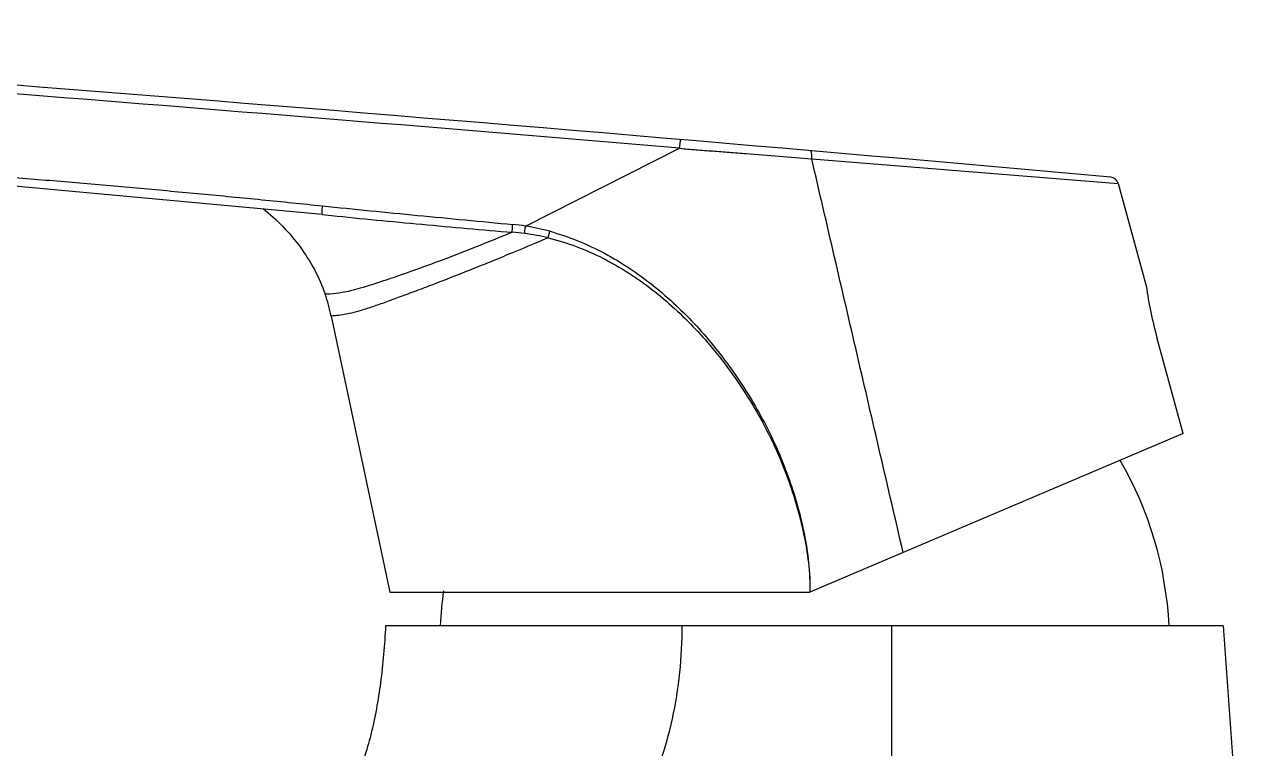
# Model space of a CAD drawing. Header units: millimetres. Extents: x 3495 to 4455, y 26793 to 27144.
# Drawn here: x 3577.7 to 3647.4, y 27071.5 to 27112.8 of the extents above; entities that cross this region are included whole.
import ezdxf

# ---------------------------------------------------------------- set-up
doc = ezdxf.new("R2010")
doc.units = ezdxf.units.MM

msp = doc.modelspace()

# ---------------------------------------------------------------- linework, layer by layer
at = {"color": 7, "linetype": 'Continuous'}
for p, q in [((3606.295, 27101.308), (3615.101, 27105.753)), ((3622.651, 27105.157), (3640.173, 27103.739)), ((3640.173, 27103.739), (3641.767, 27097.897)), ((3594.677, 27101.969), (3595.199, 27101.915)), ((3595.191, 27096.172), (3598.544, 27080.397)), ((3643.879, 27089.454), (3642.391, 27094.897)), ((3643.879, 27089.454), (3622.544, 27080.397)), ((3598.544, 27080.397), (3622.544, 27080.397))]:
    msp.add_line(p, q, dxfattribs=at)
msp.add_lwpolyline([(3594.676, 27101.969), (3576.87, 27103.611), (3558.185, 27105.118), (3539.123, 27106.464)], dxfattribs=at)
for centre, radius, start, end in [((3136.156, 21484.854), 5641.77, 84.879011, 85.992817), ((3137.239, 21499.4), 5626.682, 85.128127, 85.871034), ((3639.691, 27103.607), 0.5, 15.26612, 84.87886), ((3604.391, 27089.265), 12.193, 81.02048, 84.48901), ((3604.292, 27088.529), 12.935, 74.80111, 81.09423), ((3604.677, 27088.755), 12.23, 82.6332, 85.95479), ((3604.6, 27088.211), 12.78, 76.45053, 82.60748), ((3665.857, 27101.34), 24.334, 188.13387, 195.35329), ((3585.331, 27094.076), 10.08, 12.00237, 19.41369)]:
    msp.add_arc(centre, radius, start, end, dxfattribs=at)
for points, knots in [([(3539.117, 27106.964), (3540.277, 27106.897), (3542.596, 27106.767), (3546.075, 27106.559), (3549.551, 27106.305), (3554.183, 27105.94), (3559.973, 27105.472), (3566.921, 27104.916), (3572.711, 27104.451), (3577.342, 27104.072), (3580.815, 27103.779), (3584.286, 27103.474), (3587.757, 27103.157), (3591.226, 27102.823), (3593.537, 27102.586), (3594.693, 27102.466)], [0, 0, 0, 0, 0.0625, 0.124999, 0.187499, 0.249999, 0.374999, 0.499999, 0.624999, 0.687499, 0.749999, 0.812499, 0.874999, 0.9375, 1, 1, 1, 1]), ([(3615.101, 27105.753), (3615.106, 27105.817), (3615.115, 27105.91), (3615.129, 27106.027), (3615.14, 27106.102), (3615.15, 27106.163), (3615.16, 27106.21), (3615.167, 27106.235), (3615.174, 27106.252), (3615.178, 27106.252)], [0, 0, 0, 0, 0.379557, 0.55142, 0.702149, 0.826103, 0.918792, 0.976717, 1, 1, 1, 1]), ([(3615.1, 27105.753), (3615.416, 27105.726), (3616.047, 27105.671), (3616.996, 27105.6), (3617.945, 27105.53), (3619.208, 27105.433), (3620.776, 27105.307), (3622.028, 27105.206), (3622.651, 27105.157)], [0, 0, 0, 0, 0.125461, 0.251039, 0.376785, 0.502463, 0.752709, 1, 1, 1, 1]), ([(3622.65, 27105.157), (3622.654, 27105.216), (3622.657, 27105.324), (3622.649, 27105.45), (3622.633, 27105.534), (3622.618, 27105.58), (3622.597, 27105.614), (3622.579, 27105.616)], [0, 0, 0, 0, 0.367987, 0.677436, 0.797741, 0.891117, 1, 1, 1, 1]), ([(3627.875, 27082.661), (3627.442, 27084.534), (3626.569, 27088.282), (3625.262, 27093.904), (3623.957, 27099.53), (3623.085, 27103.281), (3622.651, 27105.157)], [0, 0, 0, 0, 0.24983, 0.49977, 0.749827, 1, 1, 1, 1]), ([(3591.297, 27102.31), (3591.693, 27101.991), (3592.45, 27101.305), (3593.44, 27100.137), (3594.257, 27098.842), (3594.669, 27097.906), (3594.838, 27097.426)], [0, 0, 0, 0, 0.250052, 0.500064, 0.750079, 1, 1, 1, 1]), ([(3594.676, 27101.969), (3594.672, 27101.969), (3594.669, 27101.987), (3594.666, 27102.011), (3594.665, 27102.059), (3594.667, 27102.119), (3594.67, 27102.194), (3594.678, 27102.311), (3594.686, 27102.403), (3594.693, 27102.466)], [0, 0, 0, 0, 0.022837, 0.080191, 0.172387, 0.295993, 0.446622, 0.618715, 1, 1, 1, 1]), ([(3594.693, 27102.466), (3596.503, 27102.279), (3600.126, 27101.92), (3603.75, 27101.574), (3605.562, 27101.401)], [0, 0, 0, 0, 0.5, 1, 1, 1, 1]), ([(3595.199, 27101.915), (3596.921, 27101.738), (3600.367, 27101.407), (3603.815, 27101.102), (3605.539, 27100.955)], [0, 0, 0, 0, 0.499977, 1, 1, 1, 1]), ([(3605.539, 27100.955), (3605.536, 27101.016), (3605.543, 27101.165), (3605.554, 27101.314), (3605.562, 27101.401)], [0, 0, 0, 0, 0.410559, 1, 1, 1, 1]), ([(3606.245, 27100.884), (3606.247, 27100.945), (3606.262, 27101.086), (3606.282, 27101.227), (3606.294, 27101.308)], [0, 0, 0, 0, 0.423882, 1, 1, 1, 1]), ([(3605.539, 27100.955), (3604.869, 27100.685), (3603.556, 27100.152), (3601.64, 27099.401), (3599.853, 27098.753), (3598.274, 27098.205), (3597.113, 27097.828), (3596.324, 27097.612), (3595.748, 27097.485), (3595.258, 27097.429), (3594.929, 27097.425), (3594.838, 27097.426)], [0, 0, 0, 0, 0.191758, 0.375834, 0.546015, 0.695837, 0.819248, 0.869732, 0.912778, 0.975723, 1, 1, 1, 1]), ([(3607.595, 27100.635), (3606.826, 27100.318), (3605.684, 27099.841), (3604.175, 27099.22), (3602.743, 27098.642), (3601.362, 27098.103), (3600.045, 27097.604), (3599.149, 27097.272), (3598.33, 27096.971), (3597.593, 27096.71), (3596.942, 27096.501), (3596.262, 27096.316), (3595.687, 27096.209), (3595.298, 27096.177), (3595.191, 27096.172)], [0, 0, 0, 0, 0.188828, 0.280868, 0.370432, 0.539447, 0.61749, 0.690091, 0.756361, 0.815654, 0.867498, 0.911602, 0.97555, 1, 1, 1, 1]), ([(3607.595, 27100.635), (3607.605, 27100.691), (3607.632, 27100.817), (3607.664, 27100.942), (3607.683, 27101.012)], [0, 0, 0, 0, 0.444217, 1, 1, 1, 1]), ([(3607.595, 27100.635), (3608.136, 27100.505), (3609.203, 27100.175), (3611.242, 27099.271), (3613.597, 27097.75), (3616.067, 27095.477), (3617.835, 27093.309), (3619.075, 27091.452), (3620.193, 27089.519), (3621.108, 27087.474), (3621.803, 27085.352), (3622.21, 27083.726), (3622.487, 27082.074), (3622.558, 27080.955), (3622.544, 27080.397)], [0, 0, 0, 0, 0.062373, 0.1248, 0.249626, 0.37458, 0.499607, 0.562169, 0.624731, 0.749785, 0.812345, 0.874884, 0.937456, 1, 1, 1, 1]), ([(3607.683, 27101.012), (3608.767, 27100.718), (3610.865, 27099.855), (3613.674, 27097.964), (3616.133, 27095.64), (3617.891, 27093.437), (3619.126, 27091.556), (3620.239, 27089.601), (3621.151, 27087.536), (3621.838, 27085.394), (3622.235, 27083.753), (3622.501, 27082.086), (3622.564, 27080.959), (3622.544, 27080.397)], [0, 0, 0, 0, 0.124857, 0.249788, 0.374772, 0.499788, 0.562337, 0.624881, 0.749891, 0.812427, 0.874941, 0.937485, 1, 1, 1, 1])]:
    msp.add_open_spline(points, degree=3, knots=knots, dxfattribs=at)
for points in [[(3643.073, 27078.481), (3642.91, 27081.812), (3641.95, 27085.05), (3640.28, 27087.926)], [(3601.61, 27080.477), (3601.514, 27079.815), (3601.448, 27079.149), (3601.416, 27078.481)], [(3646.17, 27078.481), (3646.17, 27078.481), (3598.295, 27078.481), (3598.295, 27078.481)], [(3627.222, 27054.804), (3627.222, 27062.697), (3627.221, 27070.589), (3627.221, 27078.481)], [(3646.17, 27078.481), (3646.17, 27078.481), (3646.17, 27078.481), (3646.17, 27078.481)], [(3646.171, 27078.481), (3646.171, 27078.481), (3647.39, 27061.416), (3647.39, 27061.416)]]:
    msp.add_open_spline(points, degree=3)
for points, knots in [([(3598.295, 27078.481), (3598.237, 27077.391), (3598.148, 27076.303), (3598.005, 27075.22), (3598.005, 27075.22), (3597.873, 27074.221), (3597.697, 27073.229), (3597.452, 27072.252), (3597.452, 27072.252), (3597.224, 27071.343), (3596.937, 27070.448), (3596.572, 27069.585), (3596.572, 27069.585), (3596.227, 27068.768), (3595.812, 27067.98), (3595.312, 27067.248), (3595.312, 27067.248), (3595.072, 27066.899), (3594.814, 27066.562), (3594.532, 27066.245), (3594.532, 27066.245), (3594.262, 27065.94), (3593.971, 27065.654), (3593.658, 27065.395), (3593.658, 27065.395), (3593.356, 27065.145), (3593.032, 27064.92), (3592.689, 27064.729), (3592.689, 27064.729), (3592.352, 27064.54), (3591.996, 27064.385), (3591.631, 27064.26), (3591.631, 27064.26), (3591.26, 27064.132), (3590.879, 27064.037), (3590.493, 27063.966), (3590.493, 27063.966), (3590.094, 27063.892), (3589.691, 27063.845), (3589.288, 27063.817), (3589.288, 27063.817), (3588.432, 27063.757), (3587.571, 27063.781), (3586.715, 27063.837)], [0, 0, 0, 0, 0.090909, 0.090909, 0.090909, 0.090909, 0.181818, 0.181818, 0.181818, 0.181818, 0.272727, 0.272727, 0.272727, 0.272727, 0.363636, 0.363636, 0.363636, 0.363636, 0.454545, 0.454545, 0.454545, 0.454545, 0.545455, 0.545455, 0.545455, 0.545455, 0.636364, 0.636364, 0.636364, 0.636364, 0.727273, 0.727273, 0.727273, 0.727273, 0.818182, 0.818182, 0.818182, 0.818182, 0.909091, 0.909091, 0.909091, 0.909091, 1, 1, 1, 1]), ([(3611.287, 27065.539), (3611.944, 27066.393), (3612.513, 27067.316), (3612.993, 27068.282), (3612.993, 27068.282), (3613.369, 27069.038), (3613.691, 27069.819), (3613.968, 27070.616), (3613.968, 27070.616), (3614.255, 27071.446), (3614.495, 27072.293), (3614.684, 27073.152), (3614.684, 27073.152), (3615.069, 27074.898), (3615.251, 27076.695), (3615.251, 27078.481)], [0, 0, 0, 0, 0.25, 0.25, 0.25, 0.25, 0.5, 0.5, 0.5, 0.5, 0.75, 0.75, 0.75, 0.75, 1, 1, 1, 1])]:
    msp.add_open_spline(points, degree=3, knots=knots)

doc.saveas('drawing.dxf')
